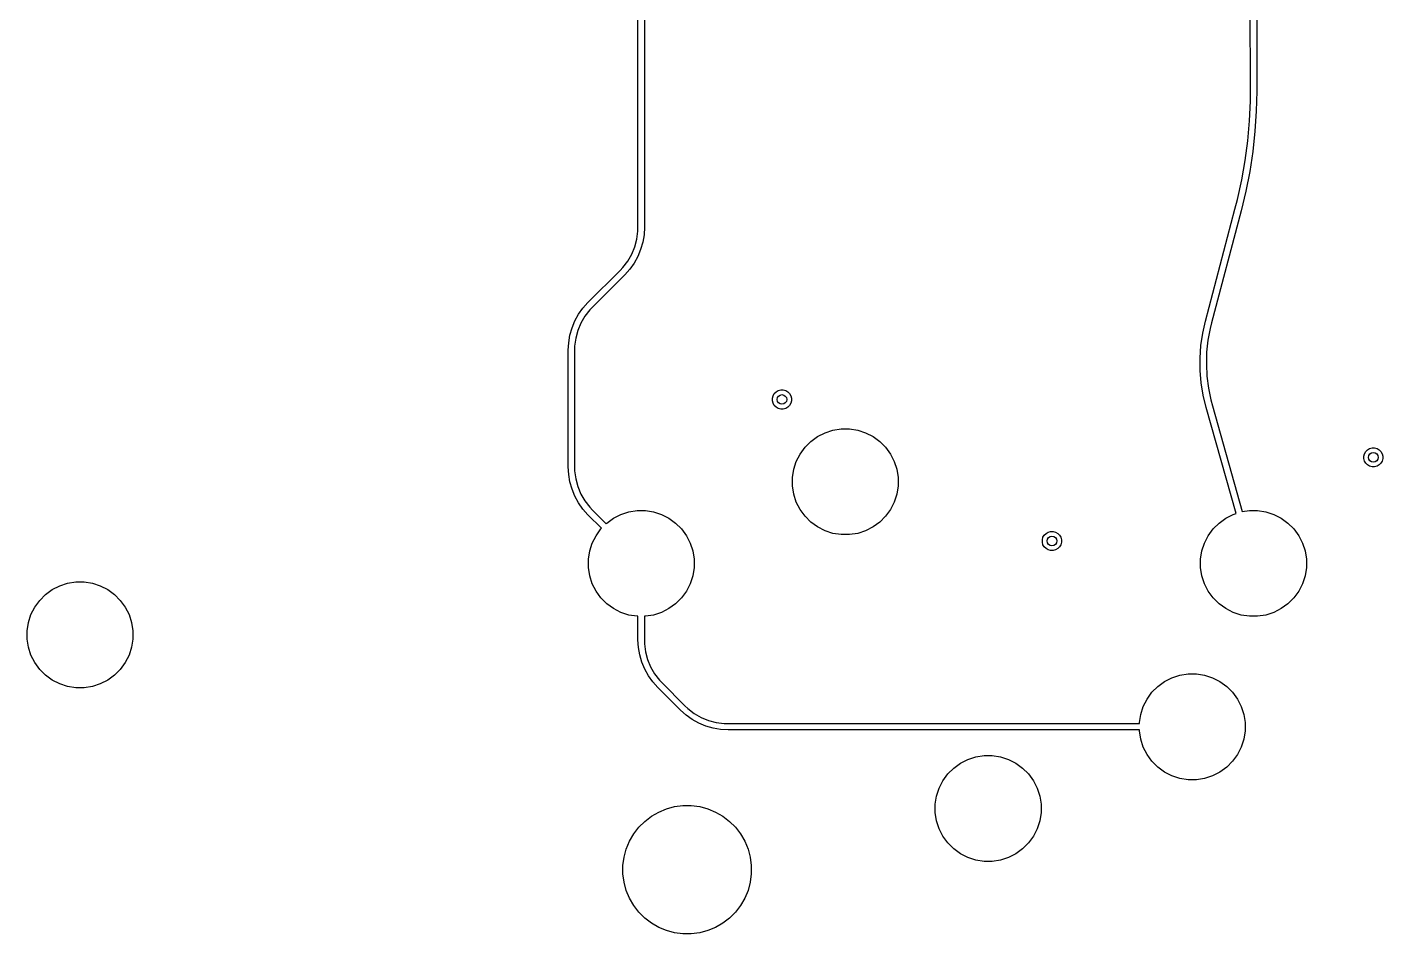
# Model space of a CAD drawing. Extents: x 4 to 18.4, y -7.3 to -2.9.
# Drawn here: x 14.941 to 16.602, y -6.166 to -5.056 of the extents above; entities that cross this region are included whole.
import ezdxf

# ---------------------------------------------------------------- set-up
doc = ezdxf.new("R2010")
doc.units = 0
doc.header["$MEASUREMENT"] = 0
doc.layers.add('BLACK', color=7, linetype='CONTINUOUS')

msp = doc.modelspace()

# ---------------------------------------------------------------- linework, layer by layer
at = {"layer": 'BLACK', "linetype": 'CONTINUOUS'}
for p, q in [((15.6898, -5.3008), (15.6898, -5.0273)), ((15.6977, -5.0273), (15.6977, -5.3008)), ((16.4399, -5.1342), (16.4398, -5.0273)), ((16.4477, -5.0273), (16.4477, -5.1342)), ((16.4388, -5.1707), (16.4399, -5.1464)), ((16.4399, -5.1464), (16.4399, -5.1342)), ((16.4477, -5.1342), (16.4472, -5.1589)), ((16.4472, -5.1589), (16.4456, -5.1835)), ((16.4367, -5.195), (16.4388, -5.1707)), ((16.4336, -5.2191), (16.4367, -5.195)), ((16.4456, -5.1835), (16.443, -5.2081)), ((16.443, -5.2081), (16.4393, -5.2325)), ((16.4294, -5.2431), (16.4336, -5.2191)), ((16.4242, -5.2669), (16.4294, -5.2431)), ((16.4393, -5.2325), (16.4345, -5.2567)), ((16.4345, -5.2567), (16.4287, -5.2807)), ((16.3849, -5.4158), (16.4211, -5.2787)), ((16.4287, -5.2807), (16.3925, -5.4178)), ((16.4211, -5.2787), (16.4242, -5.2669)), ((16.4211, -5.2787), (16.4211, -5.2787)), ((16.4287, -5.2807), (16.4287, -5.2807)), ((15.6885, -5.3154), (15.6898, -5.3057)), ((15.6898, -5.3057), (15.6898, -5.3008)), ((15.6972, -5.3101), (15.6956, -5.3192)), ((15.6977, -5.3008), (15.6972, -5.3101)), ((15.6977, -5.3008), (15.6977, -5.3008)), ((15.6822, -5.334), (15.686, -5.3249)), ((15.686, -5.3249), (15.6885, -5.3154)), ((15.693, -5.3281), (15.6895, -5.3367)), ((15.6956, -5.3192), (15.693, -5.3281)), ((15.6714, -5.3502), (15.6773, -5.3424)), ((15.6773, -5.3424), (15.6822, -5.334)), ((15.685, -5.3448), (15.6796, -5.3523)), ((15.6895, -5.3367), (15.685, -5.3448)), ((15.6285, -5.3931), (15.6679, -5.3537)), ((15.6735, -5.3593), (15.6341, -5.3986)), ((15.6679, -5.3537), (15.6714, -5.3502)), ((15.6679, -5.3537), (15.6679, -5.3537)), ((15.6679, -5.3537), (15.6679, -5.3537)), ((15.6796, -5.3523), (15.6735, -5.3592)), ((15.6735, -5.3592), (15.6735, -5.3593)), ((15.6224, -5.4), (15.6285, -5.3931)), ((15.6285, -5.3931), (15.6285, -5.3931)), ((15.6285, -5.3931), (15.6285, -5.3931)), ((15.6125, -5.4156), (15.617, -5.4075)), ((15.617, -5.4075), (15.6224, -5.4)), ((15.6247, -5.4099), (15.6198, -5.4184)), ((15.6306, -5.4021), (15.6247, -5.4099)), ((15.6341, -5.3986), (15.6306, -5.4021)), ((15.6341, -5.3986), (15.6341, -5.3986)), ((15.6064, -5.4331), (15.609, -5.4242)), ((15.609, -5.4242), (15.6125, -5.4156)), ((15.616, -5.4274), (15.6135, -5.4369)), ((15.6198, -5.4184), (15.616, -5.4274)), ((16.3794, -5.4458), (16.3816, -5.4307)), ((16.3816, -5.4307), (16.3849, -5.4158)), ((16.3849, -5.4158), (16.3849, -5.4158)), ((16.3907, -5.4249), (16.388, -5.4393)), ((16.3925, -5.4178), (16.3907, -5.4249)), ((16.3925, -5.4178), (16.3925, -5.4178)), ((16.3925, -5.4178), (16.3925, -5.4178)), ((15.6043, -5.4515), (15.6049, -5.4423)), ((15.6049, -5.4423), (15.6064, -5.4331)), ((15.6135, -5.4369), (15.6122, -5.4466)), ((15.6122, -5.4466), (15.6122, -5.4515)), ((16.3784, -5.4611), (16.3794, -5.4458)), ((16.388, -5.4393), (16.3864, -5.454)), ((15.6043, -5.5944), (15.6043, -5.4515)), ((15.6043, -5.4515), (15.6043, -5.4515)), ((15.6122, -5.4515), (15.6122, -5.4515)), ((15.6122, -5.4515), (15.6122, -5.5944)), ((16.3785, -5.4764), (16.3784, -5.4611)), ((16.3864, -5.454), (16.386, -5.4687)), ((16.3798, -5.4916), (16.3785, -5.4764)), ((16.386, -5.4687), (16.3867, -5.4833)), ((16.3822, -5.5067), (16.3798, -5.4916)), ((16.3867, -5.4833), (16.3885, -5.4979)), ((15.8544, -5.5103), (15.8552, -5.5073)), ((15.8544, -5.5134), (15.8544, -5.5103)), ((15.8552, -5.5163), (15.8544, -5.5134)), ((15.8552, -5.5073), (15.8568, -5.5046)), ((15.8568, -5.5046), (15.859, -5.5024)), ((15.859, -5.5024), (15.8616, -5.5009)), ((15.8616, -5.5009), (15.8646, -5.5001)), ((15.8646, -5.5001), (15.8677, -5.5001)), ((15.8677, -5.5001), (15.8707, -5.5009)), ((15.8707, -5.5009), (15.8733, -5.5024)), ((15.8733, -5.5024), (15.8755, -5.5046)), ((15.8755, -5.5046), (15.8771, -5.5073)), ((15.8771, -5.5073), (15.8779, -5.5103)), ((15.8779, -5.5134), (15.8771, -5.5163)), ((15.8779, -5.5103), (15.8779, -5.5134)), ((16.3858, -5.5216), (16.3822, -5.5067)), ((16.3885, -5.4979), (16.3914, -5.5123)), ((16.3914, -5.5123), (16.3934, -5.5194)), ((15.8568, -5.519), (15.8552, -5.5163)), ((15.859, -5.5212), (15.8568, -5.519)), ((15.8616, -5.5227), (15.859, -5.5212)), ((15.8646, -5.5235), (15.8616, -5.5227)), ((15.8677, -5.5235), (15.8646, -5.5235)), ((15.8707, -5.5227), (15.8677, -5.5235)), ((15.8733, -5.5212), (15.8707, -5.5227)), ((15.8755, -5.519), (15.8733, -5.5212)), ((15.8771, -5.5163), (15.8755, -5.519)), ((16.4224, -5.6513), (16.3858, -5.5216)), ((16.3858, -5.5216), (16.3858, -5.5216)), ((16.3934, -5.5194), (16.3934, -5.5194)), ((16.3934, -5.5194), (16.43, -5.6491)), ((15.8944, -5.5703), (15.9016, -5.5631)), ((15.9016, -5.5631), (15.9098, -5.5571)), ((15.9098, -5.5571), (15.9189, -5.5525)), ((15.9189, -5.5525), (15.9286, -5.5493)), ((15.9286, -5.5493), (15.9387, -5.5477)), ((15.9387, -5.5477), (15.9488, -5.5477)), ((15.9488, -5.5477), (15.9589, -5.5493)), ((15.9589, -5.5493), (15.9686, -5.5525)), ((15.9686, -5.5525), (15.9777, -5.5571)), ((15.9777, -5.5571), (15.9859, -5.5631)), ((15.9859, -5.5631), (15.9931, -5.5703)), ((15.8837, -5.5876), (15.8884, -5.5786)), ((15.8884, -5.5786), (15.8944, -5.5703)), ((15.9931, -5.5703), (15.9991, -5.5786)), ((15.9991, -5.5786), (16.0038, -5.5876)), ((16.5788, -5.5811), (16.5796, -5.5782)), ((16.5796, -5.5782), (16.5812, -5.5755)), ((16.5812, -5.5755), (16.5834, -5.5733)), ((16.5834, -5.5733), (16.586, -5.5718)), ((16.586, -5.5718), (16.589, -5.571)), ((16.589, -5.571), (16.5921, -5.571)), ((16.5921, -5.571), (16.5951, -5.5718)), ((16.5951, -5.5718), (16.5977, -5.5733)), ((16.5977, -5.5733), (16.5999, -5.5755)), ((16.5999, -5.5755), (16.6015, -5.5782)), ((16.6015, -5.5782), (16.6023, -5.5811)), ((15.6049, -5.6037), (15.6043, -5.5944)), ((15.6043, -5.5944), (15.6043, -5.5944)), ((15.6043, -5.5944), (15.6043, -5.5944)), ((15.6122, -5.5944), (15.6122, -5.5944)), ((15.6122, -5.5944), (15.6122, -5.5993)), ((15.8806, -5.5973), (15.8837, -5.5876)), ((16.0038, -5.5876), (16.0069, -5.5973)), ((16.5788, -5.5842), (16.5788, -5.5811)), ((16.5796, -5.5872), (16.5788, -5.5842)), ((16.5812, -5.5899), (16.5796, -5.5872)), ((16.5834, -5.592), (16.5812, -5.5899)), ((16.586, -5.5936), (16.5834, -5.592)), ((16.589, -5.5944), (16.586, -5.5936)), ((16.5921, -5.5944), (16.589, -5.5944)), ((16.5951, -5.5936), (16.5921, -5.5944)), ((16.5977, -5.592), (16.5951, -5.5936)), ((16.5999, -5.5899), (16.5977, -5.592)), ((16.6015, -5.5872), (16.5999, -5.5899)), ((16.6023, -5.5842), (16.6015, -5.5872)), ((16.6023, -5.5811), (16.6023, -5.5842)), ((15.6064, -5.6128), (15.6049, -5.6037)), ((15.609, -5.6217), (15.6064, -5.6128)), ((15.6122, -5.5993), (15.6135, -5.609)), ((15.6135, -5.609), (15.616, -5.6185)), ((15.879, -5.6074), (15.8806, -5.5973)), ((15.879, -5.6176), (15.879, -5.6074)), ((16.0069, -5.5973), (16.0085, -5.6074)), ((16.0085, -5.6074), (16.0085, -5.6176)), ((15.6125, -5.6303), (15.609, -5.6217)), ((15.616, -5.6185), (15.6198, -5.6276)), ((15.6198, -5.6276), (15.6247, -5.6361)), ((15.8806, -5.6277), (15.879, -5.6176)), ((15.8837, -5.6374), (15.8806, -5.6277)), ((16.0069, -5.6277), (16.0038, -5.6374)), ((16.0085, -5.6176), (16.0069, -5.6277)), ((15.617, -5.6384), (15.6125, -5.6303)), ((15.6224, -5.646), (15.617, -5.6384)), ((15.6285, -5.6529), (15.6224, -5.646)), ((15.6247, -5.6361), (15.6306, -5.6438)), ((15.6306, -5.6438), (15.6341, -5.6473)), ((15.8884, -5.6464), (15.8837, -5.6374)), ((15.8944, -5.6547), (15.8884, -5.6464)), ((15.9991, -5.6464), (15.9931, -5.6547)), ((16.0038, -5.6374), (15.9991, -5.6464)), ((15.6452, -5.6695), (15.6285, -5.6529)), ((15.6285, -5.6529), (15.6285, -5.6529)), ((15.6341, -5.6473), (15.6341, -5.6473)), ((15.6341, -5.6473), (15.6507, -5.6639)), ((15.6507, -5.6639), (15.6516, -5.6631)), ((15.6516, -5.6631), (15.6598, -5.6571)), ((15.6598, -5.6571), (15.6689, -5.6525)), ((15.6689, -5.6525), (15.6786, -5.6493)), ((15.6786, -5.6493), (15.6887, -5.6477)), ((15.6887, -5.6477), (15.6988, -5.6477)), ((15.6988, -5.6477), (15.7089, -5.6493)), ((15.7089, -5.6493), (15.7186, -5.6525)), ((15.7186, -5.6525), (15.7277, -5.6571)), ((15.7277, -5.6571), (15.7359, -5.6631)), ((15.7359, -5.6631), (15.7431, -5.6703)), ((15.9016, -5.6619), (15.8944, -5.6547)), ((15.9098, -5.6679), (15.9016, -5.6619)), ((15.9859, -5.6619), (15.9777, -5.6679)), ((15.9931, -5.6547), (15.9859, -5.6619)), ((16.3944, -5.6703), (16.4016, -5.6631)), ((16.4016, -5.6631), (16.4098, -5.6571)), ((16.4098, -5.6571), (16.4189, -5.6525)), ((16.4189, -5.6525), (16.4224, -5.6513)), ((16.43, -5.6491), (16.4387, -5.6477)), ((16.4387, -5.6477), (16.4488, -5.6477)), ((16.4488, -5.6477), (16.4589, -5.6493)), ((16.4589, -5.6493), (16.4686, -5.6525)), ((16.4686, -5.6525), (16.4777, -5.6571)), ((16.4777, -5.6571), (16.4859, -5.6631)), ((16.4859, -5.6631), (16.4931, -5.6703)), ((15.6337, -5.6876), (15.6384, -5.6786)), ((15.6384, -5.6786), (15.6444, -5.6703)), ((15.6444, -5.6703), (15.6452, -5.6695)), ((15.7431, -5.6703), (15.7491, -5.6786)), ((15.7491, -5.6786), (15.7538, -5.6876)), ((15.9189, -5.6725), (15.9098, -5.6679)), ((15.9286, -5.6757), (15.9189, -5.6725)), ((15.9387, -5.6773), (15.9286, -5.6757)), ((15.9488, -5.6773), (15.9387, -5.6773)), ((15.9589, -5.6757), (15.9488, -5.6773)), ((15.9686, -5.6725), (15.9589, -5.6757)), ((15.9777, -5.6679), (15.9686, -5.6725)), ((16.1859, -5.6805), (16.1875, -5.6778)), ((16.1875, -5.6778), (16.1897, -5.6757)), ((16.1897, -5.6757), (16.1923, -5.6741)), ((16.1923, -5.6741), (16.1953, -5.6733)), ((16.1953, -5.6733), (16.1984, -5.6733)), ((16.1984, -5.6733), (16.2014, -5.6741)), ((16.2014, -5.6741), (16.204, -5.6757)), ((16.204, -5.6757), (16.2062, -5.6778)), ((16.2062, -5.6778), (16.2078, -5.6805)), ((16.3837, -5.6876), (16.3884, -5.6786)), ((16.3884, -5.6786), (16.3944, -5.6703)), ((16.4931, -5.6703), (16.4991, -5.6786)), ((16.4991, -5.6786), (16.5038, -5.6876)), ((15.6306, -5.6973), (15.6337, -5.6876)), ((15.7538, -5.6876), (15.7569, -5.6973)), ((16.1851, -5.6835), (16.1859, -5.6805)), ((16.1851, -5.6866), (16.1851, -5.6835)), ((16.1859, -5.6896), (16.1851, -5.6866)), ((16.1875, -5.6922), (16.1859, -5.6896)), ((16.1897, -5.6944), (16.1875, -5.6922)), ((16.1923, -5.696), (16.1897, -5.6944)), ((16.1953, -5.6967), (16.1923, -5.696)), ((16.2014, -5.696), (16.1984, -5.6967)), ((16.204, -5.6944), (16.2014, -5.696)), ((16.2062, -5.6922), (16.204, -5.6944)), ((16.2078, -5.6896), (16.2062, -5.6922)), ((16.2078, -5.6805), (16.2086, -5.6835)), ((16.2086, -5.6866), (16.2078, -5.6896)), ((16.2086, -5.6835), (16.2086, -5.6866)), ((16.3806, -5.6973), (16.3837, -5.6876)), ((16.5038, -5.6876), (16.5069, -5.6973)), ((15.629, -5.7074), (15.6306, -5.6973)), ((15.629, -5.7176), (15.629, -5.7074)), ((15.7569, -5.6973), (15.7585, -5.7074)), ((15.7585, -5.7074), (15.7585, -5.7176)), ((16.1984, -5.6967), (16.1953, -5.6967)), ((16.379, -5.7074), (16.3806, -5.6973)), ((16.379, -5.7176), (16.379, -5.7074)), ((16.5069, -5.6973), (16.5085, -5.7074)), ((16.5085, -5.7074), (16.5085, -5.7176)), ((15.6306, -5.7277), (15.629, -5.7176)), ((15.6337, -5.7374), (15.6306, -5.7277)), ((15.7569, -5.7277), (15.7538, -5.7374)), ((15.7585, -5.7176), (15.7569, -5.7277)), ((16.3806, -5.7277), (16.379, -5.7176)), ((16.3837, -5.7374), (16.3806, -5.7277)), ((16.5069, -5.7277), (16.5038, -5.7374)), ((16.5085, -5.7176), (16.5069, -5.7277)), ((14.9641, -5.7506), (14.9723, -5.7446)), ((14.9723, -5.7446), (14.9814, -5.74)), ((14.9814, -5.74), (14.9911, -5.7368)), ((14.9911, -5.7368), (15.0012, -5.7352)), ((15.0012, -5.7352), (15.0113, -5.7352)), ((15.0113, -5.7352), (15.0214, -5.7368)), ((15.0214, -5.7368), (15.0311, -5.74)), ((15.0311, -5.74), (15.0402, -5.7446)), ((15.0402, -5.7446), (15.0484, -5.7506)), ((15.6384, -5.7464), (15.6337, -5.7374)), ((15.7538, -5.7374), (15.7491, -5.7464)), ((16.3884, -5.7464), (16.3837, -5.7374)), ((16.5038, -5.7374), (16.4991, -5.7464)), ((14.9509, -5.7661), (14.9569, -5.7578)), ((14.9569, -5.7578), (14.9641, -5.7506)), ((15.0484, -5.7506), (15.0556, -5.7578)), ((15.0556, -5.7578), (15.0616, -5.7661)), ((15.6444, -5.7547), (15.6384, -5.7464)), ((15.6516, -5.7619), (15.6444, -5.7547)), ((15.6598, -5.7679), (15.6516, -5.7619)), ((15.7359, -5.7619), (15.7277, -5.7679)), ((15.7431, -5.7547), (15.7359, -5.7619)), ((15.7491, -5.7464), (15.7431, -5.7547)), ((16.3944, -5.7547), (16.3884, -5.7464)), ((16.4016, -5.7619), (16.3944, -5.7547)), ((16.4098, -5.7679), (16.4016, -5.7619)), ((16.4859, -5.7619), (16.4777, -5.7679)), ((16.4931, -5.7547), (16.4859, -5.7619)), ((16.4991, -5.7464), (16.4931, -5.7547)), ((14.9431, -5.7848), (14.9462, -5.7751)), ((14.9462, -5.7751), (14.9509, -5.7661)), ((15.0616, -5.7661), (15.0663, -5.7751)), ((15.0663, -5.7751), (15.0694, -5.7848)), ((15.6689, -5.7725), (15.6598, -5.7679)), ((15.6786, -5.7757), (15.6689, -5.7725)), ((15.6887, -5.7773), (15.6786, -5.7757)), ((15.6898, -5.7773), (15.6887, -5.7773)), ((15.6898, -5.806), (15.6898, -5.7773)), ((15.6988, -5.7773), (15.6977, -5.7773)), ((15.6977, -5.7773), (15.6977, -5.806)), ((15.7089, -5.7757), (15.6988, -5.7773)), ((15.7186, -5.7725), (15.7089, -5.7757)), ((15.7277, -5.7679), (15.7186, -5.7725)), ((16.4189, -5.7725), (16.4098, -5.7679)), ((16.4286, -5.7757), (16.4189, -5.7725)), ((16.4387, -5.7773), (16.4286, -5.7757)), ((16.4488, -5.7773), (16.4387, -5.7773)), ((16.4589, -5.7757), (16.4488, -5.7773)), ((16.4686, -5.7725), (16.4589, -5.7757)), ((16.4777, -5.7679), (16.4686, -5.7725)), ((14.9415, -5.7949), (14.9431, -5.7848)), ((14.9415, -5.8051), (14.9415, -5.7949)), ((15.0694, -5.7848), (15.071, -5.7949)), ((15.071, -5.7949), (15.071, -5.8051)), ((14.9431, -5.8152), (14.9415, -5.8051)), ((15.071, -5.8051), (15.0694, -5.8152)), ((15.6903, -5.8153), (15.6898, -5.806)), ((15.6898, -5.806), (15.6898, -5.806)), ((15.6898, -5.806), (15.6898, -5.806)), ((15.6977, -5.806), (15.6977, -5.806)), ((15.6977, -5.806), (15.6977, -5.8109)), ((15.6977, -5.8109), (15.699, -5.8206)), ((14.9462, -5.8249), (14.9431, -5.8152)), ((14.9509, -5.8339), (14.9462, -5.8249)), ((15.0663, -5.8249), (15.0616, -5.8339)), ((15.0694, -5.8152), (15.0663, -5.8249)), ((15.6919, -5.8244), (15.6903, -5.8153)), ((15.6945, -5.8333), (15.6919, -5.8244)), ((15.699, -5.8206), (15.7015, -5.8301)), ((14.9569, -5.8422), (14.9509, -5.8339)), ((14.9641, -5.8494), (14.9569, -5.8422)), ((15.0556, -5.8422), (15.0484, -5.8494)), ((15.0616, -5.8339), (15.0556, -5.8422)), ((15.698, -5.8419), (15.6945, -5.8333)), ((15.7025, -5.85), (15.698, -5.8419)), ((15.7015, -5.8301), (15.7053, -5.8392)), ((15.7053, -5.8392), (15.7102, -5.8477)), ((14.9723, -5.8554), (14.9641, -5.8494)), ((14.9814, -5.86), (14.9723, -5.8554)), ((14.9911, -5.8632), (14.9814, -5.86)), ((15.0311, -5.86), (15.0214, -5.8632)), ((15.0402, -5.8554), (15.0311, -5.86)), ((15.0484, -5.8494), (15.0402, -5.8554)), ((15.7079, -5.8576), (15.7025, -5.85)), ((15.714, -5.8645), (15.7079, -5.8576)), ((15.7102, -5.8477), (15.7161, -5.8554)), ((15.7161, -5.8554), (15.7196, -5.8589)), ((15.7196, -5.8589), (15.7196, -5.8589)), ((15.7196, -5.8589), (15.7473, -5.8867)), ((16.3266, -5.8631), (16.3348, -5.8571)), ((16.3348, -5.8571), (16.3439, -5.8525)), ((16.3439, -5.8525), (16.3536, -5.8493)), ((16.3536, -5.8493), (16.3637, -5.8477)), ((16.3637, -5.8477), (16.3738, -5.8477)), ((16.3738, -5.8477), (16.3839, -5.8493)), ((16.3839, -5.8493), (16.3936, -5.8525)), ((16.3936, -5.8525), (16.4027, -5.8571)), ((16.4027, -5.8571), (16.4109, -5.8631)), ((15.0012, -5.8648), (14.9911, -5.8632)), ((15.0113, -5.8648), (15.0012, -5.8648)), ((15.0214, -5.8632), (15.0113, -5.8648)), ((15.7418, -5.8922), (15.714, -5.8645)), ((15.714, -5.8645), (15.714, -5.8645)), ((16.3087, -5.8876), (16.3134, -5.8786)), ((16.3134, -5.8786), (16.3194, -5.8703)), ((16.3194, -5.8703), (16.3266, -5.8631)), ((16.4109, -5.8631), (16.4181, -5.8703)), ((16.4181, -5.8703), (16.4241, -5.8786)), ((16.4241, -5.8786), (16.4288, -5.8876)), ((15.7487, -5.8984), (15.7418, -5.8922)), ((15.7418, -5.8922), (15.7418, -5.8922)), ((15.7473, -5.8867), (15.7473, -5.8867)), ((15.7473, -5.8867), (15.7508, -5.8901)), ((15.7508, -5.8901), (15.7586, -5.8961)), ((16.3056, -5.8973), (16.3087, -5.8876)), ((16.4288, -5.8876), (16.4319, -5.8973)), ((15.7562, -5.9038), (15.7487, -5.8984)), ((15.7644, -5.9082), (15.7562, -5.9038)), ((15.7586, -5.8961), (15.7671, -5.901)), ((15.7729, -5.9118), (15.7644, -5.9082)), ((15.7671, -5.901), (15.7761, -5.9047)), ((15.7818, -5.9144), (15.7729, -5.9118)), ((15.7761, -5.9047), (15.7856, -5.9073)), ((15.7856, -5.9073), (15.7953, -5.9086)), ((15.7953, -5.9086), (15.8002, -5.9086)), ((15.8002, -5.9086), (15.8002, -5.9086)), ((15.8002, -5.9086), (16.304, -5.9086)), ((16.304, -5.9074), (16.3056, -5.8973)), ((16.304, -5.9086), (16.304, -5.9074)), ((16.4319, -5.8973), (16.4335, -5.9074)), ((16.4335, -5.9074), (16.4335, -5.9176)), ((15.791, -5.9159), (15.7818, -5.9144)), ((15.8002, -5.9164), (15.791, -5.9159)), ((16.304, -5.9164), (15.8002, -5.9164)), ((15.8002, -5.9164), (15.8002, -5.9164)), ((15.8002, -5.9164), (15.8002, -5.9164)), ((16.304, -5.9176), (16.304, -5.9164)), ((16.3056, -5.9277), (16.304, -5.9176)), ((16.3087, -5.9374), (16.3056, -5.9277)), ((16.4319, -5.9277), (16.4288, -5.9374)), ((16.4335, -5.9176), (16.4319, -5.9277)), ((16.3134, -5.9464), (16.3087, -5.9374)), ((16.4288, -5.9374), (16.4241, -5.9464)), ((16.0766, -5.9631), (16.0848, -5.9571)), ((16.0848, -5.9571), (16.0939, -5.9525)), ((16.0939, -5.9525), (16.1036, -5.9493)), ((16.1036, -5.9493), (16.1137, -5.9477)), ((16.1137, -5.9477), (16.1238, -5.9477)), ((16.1238, -5.9477), (16.1339, -5.9493)), ((16.1339, -5.9493), (16.1436, -5.9525)), ((16.1436, -5.9525), (16.1527, -5.9571)), ((16.1527, -5.9571), (16.1609, -5.9631)), ((16.3194, -5.9547), (16.3134, -5.9464)), ((16.3266, -5.9619), (16.3194, -5.9547)), ((16.3348, -5.9679), (16.3266, -5.9619)), ((16.4109, -5.9619), (16.4027, -5.9679)), ((16.4181, -5.9547), (16.4109, -5.9619)), ((16.4241, -5.9464), (16.4181, -5.9547)), ((16.0587, -5.9876), (16.0634, -5.9786)), ((16.0634, -5.9786), (16.0694, -5.9703)), ((16.0694, -5.9703), (16.0766, -5.9631)), ((16.1609, -5.9631), (16.1681, -5.9703)), ((16.1681, -5.9703), (16.1741, -5.9786)), ((16.1741, -5.9786), (16.1788, -5.9876)), ((16.3439, -5.9725), (16.3348, -5.9679)), ((16.3536, -5.9757), (16.3439, -5.9725)), ((16.3637, -5.9773), (16.3536, -5.9757)), ((16.3738, -5.9773), (16.3637, -5.9773)), ((16.3839, -5.9757), (16.3738, -5.9773)), ((16.3936, -5.9725), (16.3839, -5.9757)), ((16.4027, -5.9679), (16.3936, -5.9725)), ((16.0556, -5.9973), (16.0587, -5.9876)), ((16.1788, -5.9876), (16.1819, -5.9973)), ((15.7247, -6.0129), (15.7346, -6.0103)), ((15.7346, -6.0103), (15.7449, -6.0089)), ((15.7449, -6.0089), (15.7551, -6.0089)), ((15.7551, -6.0089), (15.7654, -6.0103)), ((15.7654, -6.0103), (15.7753, -6.0129)), ((16.054, -6.0074), (16.0556, -5.9973)), ((16.054, -6.0176), (16.054, -6.0074)), ((16.1819, -5.9973), (16.1835, -6.0074)), ((16.1835, -6.0074), (16.1835, -6.0176)), ((15.6908, -6.0356), (15.6981, -6.0283)), ((15.6981, -6.0283), (15.7063, -6.022)), ((15.7063, -6.022), (15.7152, -6.0169)), ((15.7152, -6.0169), (15.7247, -6.0129)), ((15.7753, -6.0129), (15.7848, -6.0169)), ((15.7848, -6.0169), (15.7937, -6.022)), ((15.7937, -6.022), (15.8019, -6.0283)), ((15.8019, -6.0283), (15.8092, -6.0356)), ((16.0556, -6.0277), (16.054, -6.0176)), ((16.0587, -6.0374), (16.0556, -6.0277)), ((16.1819, -6.0277), (16.1788, -6.0374)), ((16.1835, -6.0176), (16.1819, -6.0277)), ((15.6794, -6.0527), (15.6845, -6.0438)), ((15.6845, -6.0438), (15.6908, -6.0356)), ((15.8092, -6.0356), (15.8155, -6.0438)), ((15.8155, -6.0438), (15.8206, -6.0527)), ((16.0634, -6.0464), (16.0587, -6.0374)), ((16.1788, -6.0374), (16.1741, -6.0464)), ((15.6754, -6.0622), (15.6794, -6.0527)), ((15.8206, -6.0527), (15.8246, -6.0622)), ((16.0694, -6.0547), (16.0634, -6.0464)), ((16.0766, -6.0619), (16.0694, -6.0547)), ((16.1681, -6.0547), (16.1609, -6.0619)), ((16.1741, -6.0464), (16.1681, -6.0547)), ((15.6714, -6.0824), (15.6728, -6.0721)), ((15.6728, -6.0721), (15.6754, -6.0622)), ((15.8246, -6.0622), (15.8272, -6.0721)), ((15.8272, -6.0721), (15.8286, -6.0824)), ((16.0848, -6.0679), (16.0766, -6.0619)), ((16.0939, -6.0725), (16.0848, -6.0679)), ((16.1036, -6.0757), (16.0939, -6.0725)), ((16.1137, -6.0773), (16.1036, -6.0757)), ((16.1238, -6.0773), (16.1137, -6.0773)), ((16.1339, -6.0757), (16.1238, -6.0773)), ((16.1436, -6.0725), (16.1339, -6.0757)), ((16.1527, -6.0679), (16.1436, -6.0725)), ((16.1609, -6.0619), (16.1527, -6.0679)), ((15.6714, -6.0926), (15.6714, -6.0824)), ((15.6728, -6.1029), (15.6714, -6.0926)), ((15.8286, -6.0926), (15.8272, -6.1029)), ((15.8286, -6.0824), (15.8286, -6.0926)), ((15.6754, -6.1128), (15.6728, -6.1029)), ((15.8272, -6.1029), (15.8246, -6.1128)), ((15.6794, -6.1223), (15.6754, -6.1128)), ((15.6845, -6.1312), (15.6794, -6.1223)), ((15.8206, -6.1223), (15.8155, -6.1312)), ((15.8246, -6.1128), (15.8206, -6.1223)), ((15.6908, -6.1394), (15.6845, -6.1312)), ((15.6981, -6.1467), (15.6908, -6.1394)), ((15.8092, -6.1394), (15.8019, -6.1467)), ((15.8155, -6.1312), (15.8092, -6.1394)), ((15.7063, -6.153), (15.6981, -6.1467)), ((15.7152, -6.1581), (15.7063, -6.153)), ((15.7247, -6.1621), (15.7152, -6.1581)), ((15.7848, -6.1581), (15.7753, -6.1621)), ((15.7937, -6.153), (15.7848, -6.1581)), ((15.8019, -6.1467), (15.7937, -6.153)), ((15.7346, -6.1647), (15.7247, -6.1621)), ((15.7449, -6.1661), (15.7346, -6.1647)), ((15.7551, -6.1661), (15.7449, -6.1661)), ((15.7654, -6.1647), (15.7551, -6.1661)), ((15.7753, -6.1621), (15.7654, -6.1647))]:
    msp.add_line(p, q, dxfattribs=at)
at = {"layer": 'BLACK'}
for centre in [(15.8661, -5.5118), (16.5906, -5.5827), (16.1969, -5.685)]:
    msp.add_circle(centre, 0.00591, dxfattribs=at)

doc.saveas('drawing.dxf')
